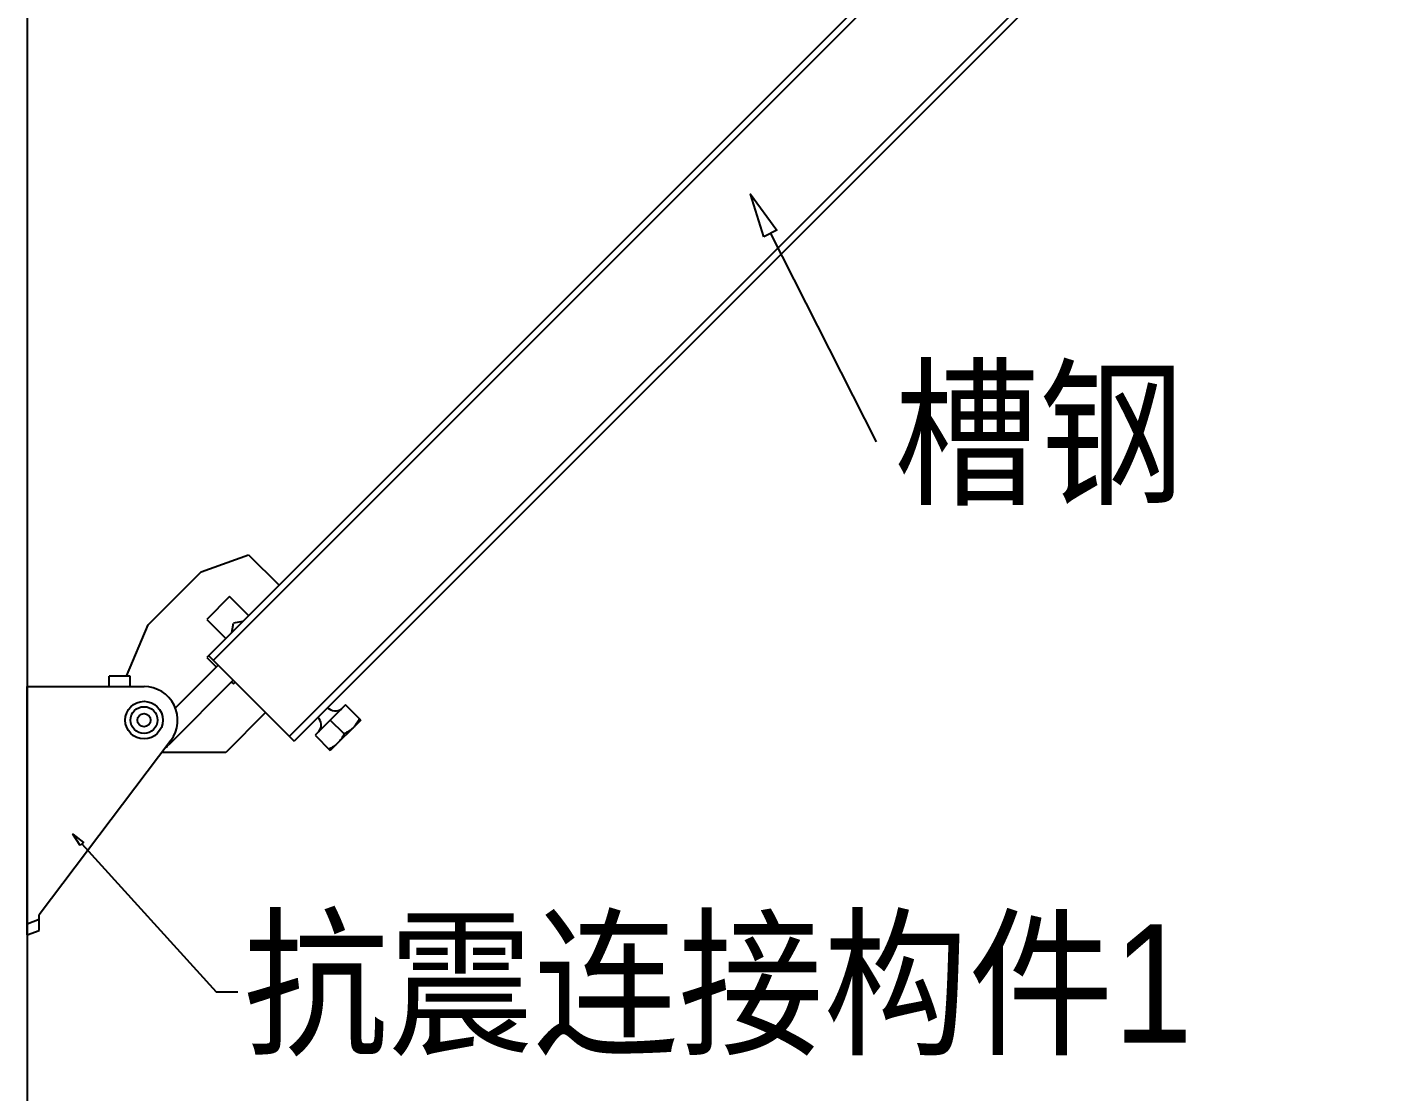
# Model space of a CAD drawing. Extents: x 69728788 to 150676229, y 20327566 to 43663798.
# Drawn here: x 75470374 to 75472669, y 20753248 to 20755051 of the extents above; entities that cross this region are included whole.
import ezdxf

# ---------------------------------------------------------------- set-up
doc = ezdxf.new("R2010")
doc.units = 0
doc.header["$LTSCALE"] = 1000
doc.header["$MEASUREMENT"] = 0
doc.layers.get('0').update_dxf_attribs({"linetype": 'CONTINUOUS'})
doc.layers.add('02___PRT_ALL_AXES', color=7, linetype='CONTINUOUS')
doc.layers.add('03___PRT_ALL_CURVES', color=7, linetype='CONTINUOUS')
doc.styles.add('_TEL_DIM', font='SIMPLEX', dxfattribs={"width": 0.8, "height": 3.5, "bigfont": 'HZTXT'})

msp = doc.modelspace()

# ---------------------------------------------------------------- linework, layer by layer
at = {"color": 7, "linetype": 'Continuous'}
for p, q in [((75472524.34368642, 20755830.08703506), (75470678.08634302, 20753983.82969166)), ((75472532.38706334, 20755822.04365814), (75470689.09462355, 20753978.75121835)), ((75470373.89314024, 20755737.61373347), (75470373.89314024, 20752692.08739992)), ((75472661.08109406, 20755693.34962743), (75470817.78865427, 20753850.05718763)), ((75472669.12447098, 20755685.30625051), (75470825.83203118, 20753842.01381071)), ((75470668.70386507, 20754128.88005057), (75470748.8680599, 20754157.56663312)), ((75470748.8680599, 20754157.56663312), (75470800.34567219, 20754106.08902084)), ((75470578.61804356, 20754038.79422906), (75470668.70386507, 20754128.88005057)), ((75470716.69455223, 20754086.78491623), (75470678.08634302, 20754048.17670701)), ((75470748.8680599, 20754054.61140855), (75470716.69455223, 20754086.78491623)), ((75470678.08634302, 20754048.17670701), (75470710.2598507, 20754016.00319933)), ((75470681.05124663, 20753986.79459527), (75470825.83203118, 20753842.01381071)), ((75470697.45973554, 20753970.38610635), (75470624.6769341, 20753897.60330491)), ((75470722.87680662, 20753944.96903528), (75470613.64280713, 20753835.7350358)), ((75470723.12925376, 20753938.7867809), (75470726.09415738, 20753941.75168451)), ((75470912.95294908, 20753903.39592246), (75470861.47533679, 20753851.91831017)), ((75470777.57176965, 20753890.27407223), (75470710.2598507, 20753822.96215326)), ((75470710.2598507, 20753822.96215326), (75470601.88439725, 20753822.96215326))]:
    msp.add_line(p, q, dxfattribs=at)
at = {"color": 0, "linetype": 'Continuous'}
for p, q in [((75470541.8812159, 20753952.24768672), (75470578.61804356, 20754038.79422906)), ((75470512.66260189, 20753934.43766998), (75470512.66260189, 20753952.24768672)), ((75470548.6077685, 20753952.24768672), (75470512.66260189, 20753952.24768672)), ((75470548.6077685, 20753934.43766998), (75470548.6077685, 20753952.24768672)), ((75470373.89314024, 20753513.97128132), (75470373.89314024, 20753934.43766998)), ((75470373.89314024, 20753934.43766998), (75470571.8190577, 20753934.43766998)), ((75470617.23527005, 20753843.32553632), (75470394.36823516, 20753547.68587726)), ((75470394.36823516, 20753539.95883889), (75470373.89314024, 20753532.1389587)), ((75470394.36823516, 20753521.42372596), (75470394.36823516, 20753547.68587726)), ((75470373.89314024, 20753513.96923659), (75470394.36823516, 20753521.42156168))]:
    msp.add_line(p, q, dxfattribs=at)
at = {"color": 4}
for points in [[(75471621.10939619, 20754695.82059518), (75471598.46256755, 20754767.83757257), (75471643.24210082, 20754707.05832216)], [(75470463.87545006, 20753665.34219418), (75470451.49067836, 20753684.57759673), (75470469.44451188, 20753670.39862838)]]:
    msp.add_lwpolyline(points, close=True, dxfattribs=at)
at = {"color": 4, "extrusion": (0.8916485052279997, 0.4527283325844255, 0), "elevation": 76690409.39259732}
msp.add_lwpolyline([(-15662247.67740496, 0), (-15662643.34481357, 0)], dxfattribs=at)
at = {"color": 4, "extrusion": (0, 1, 0)}
for points, elevation in [([(-75471811.30559465, 0), (-75471811.48559466, 0)], 20754348.64320522), ([(-75470694.14214094, 0), (-75470730.69954306, 0)], 20753417.32582597)]:
    msp.add_lwpolyline(points, dxfattribs=dict(at, elevation=elevation))
at = {"color": 4, "extrusion": (0.7403600601285482, 0.6722105186371697, 0), "elevation": 69826153.07710585}
msp.add_lwpolyline([(-35366854.74286944, 0), (-35367193.15197442, 0)], dxfattribs=at)
at = {"color": 0, "linetype": 'Continuous'}
msp.add_circle((75470571.8190577, 20753877.56240635), 11.12506674750757, dxfattribs=at)
for centre, radius, start, end in [((75470571.8190577, 20753877.56240635), 56.87526363631196, 322.9893004246869, 90), ((75470571.81543659, 20753877.56240635), 59.15283470075931, 307.9677263084072, 315.0000001509273)]:
    msp.add_arc(centre, radius, start, end, dxfattribs=at)
at = {"layer": '02___PRT_ALL_AXES', "color": 7, "linetype": 'Continuous'}
for p, q in [((75470720.37424913, 20754026.11759777), (75470723.12925376, 20754041.74200548)), ((75470738.75366147, 20754044.49701012), (75470723.12925376, 20754041.74200548)), ((75470678.08634302, 20753983.82969166), (75470694.49483193, 20753967.42120273)), ((75470719.911903, 20753942.00413167), (75470723.12925376, 20753938.7867809)), ((75470938.69175524, 20753877.6571163), (75470912.95294908, 20753903.39592246)), ((75470910.65405163, 20753854.21720761), (75470887.21414293, 20753877.65711631)), ((75470938.69175524, 20753877.65711633), (75470887.2141429, 20753826.17950401)), ((75470861.47533679, 20753851.91831017), (75470887.21414293, 20753826.17950402))]:
    msp.add_line(p, q, dxfattribs=at)
at = {"layer": '02___PRT_ALL_AXES', "color": 0, "linetype": 'Continuous'}
for radius in [31.8501476363347, 22.75010545452479]:
    msp.add_circle((75470571.8190577, 20753877.56240635), radius, dxfattribs=at)
at = {"layer": '02___PRT_ALL_AXES', "color": 7, "linetype": 'Continuous'}
for centre, start, end in [((75470895.37242523, 20753911.55420476), 224.9999998490727, 307.3718502298063), ((75470853.31705448, 20753869.498834), 322.6281496000979, 44.99999984907272)]:
    msp.add_arc(centre, 18.36258511737825, start, end, dxfattribs=at)
for points, knots in [([(75470936.39285778, 20753879.95601376), (75470935.00506528, 20753877.18042878), (75470931.93738915, 20753871.7887011), (75470928.00026715, 20753866.96562822), (75470925.82235184, 20753864.78771292)], [0, 0, 0, 0, 0.5018728871, 1, 1, 1, 1]), ([(75470910.65405163, 20753854.21720761), (75470909.26625915, 20753851.44162262), (75470906.198583, 20753846.04989496), (75470902.26146099, 20753841.22682206), (75470900.0835457, 20753839.04890677)], [0, 0, 0, 0, 0.5018728871, 1, 1, 1, 1]), ([(75470925.82235184, 20753864.78771292), (75470923.64443469, 20753862.60979981), (75470918.82136492, 20753858.67267513), (75470913.42963657, 20753855.60500007), (75470910.65405163, 20753854.21720761)], [0, 0, 0, 0, 0.4981270994, 1, 1, 1, 1]), ([(75470900.0835457, 20753839.04890677), (75470897.90562932, 20753836.87099287), (75470893.0825584, 20753832.93386937), (75470887.69083041, 20753829.86619393), (75470884.91524549, 20753828.47840147)], [0, 0, 0, 0, 0.4981270992, 1, 1, 1, 1])]:
    msp.add_open_spline(points, degree=3, knots=knots, dxfattribs=at)
at = {"layer": '03___PRT_ALL_CURVES', "color": 4, "linetype": 'Continuous'}
msp.add_line((75470938.69175522, 20753877.65711631), (75470887.21414293, 20753826.17950403), dxfattribs=at)

# ---------------------------------------------------------------- texts
at = {"color": 4, "char_height": 200, "attachment_point": 1, "style": '_TEL_DIM'}
for s, insert, width in [('\\fￋￎￌﾣﾤ|b0|i0|c134|p2;\\W0.9000000000;\\T1.0000000000;\\o\\l槽钢', (75471841.6446046, 20754463.08764966), 631), ('\\fￋￎￌﾣﾤ|b0|i0|c134|p2;\\W0.9000000000;\\T1.0000000000;\\o\\l抗震连接构件1', (75470739.83889359, 20753531.77027041), 1782)]:
    msp.add_mtext(s, dxfattribs=dict(at, insert=insert, width=width))

doc.saveas('drawing.dxf')
